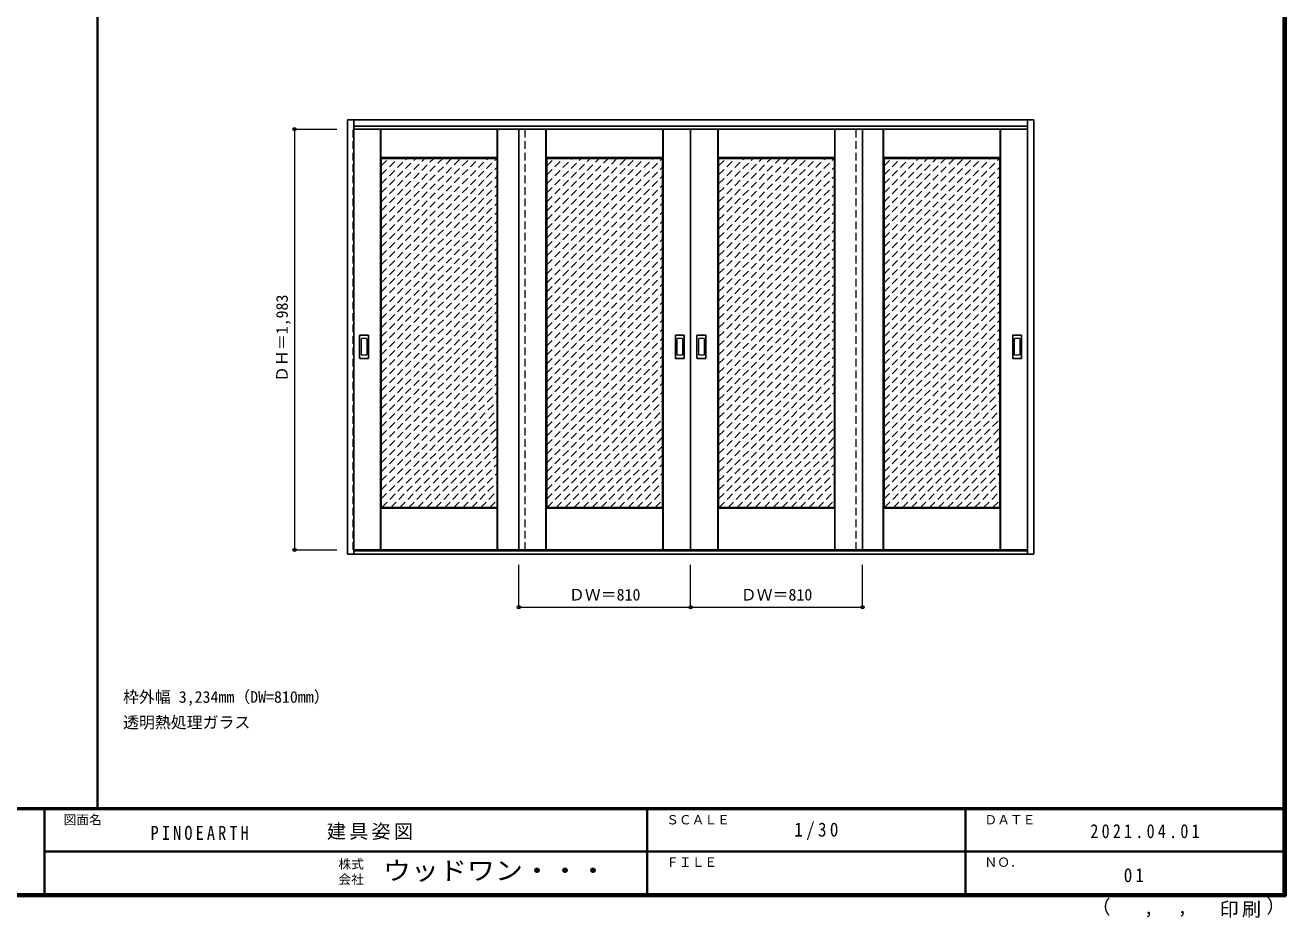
# Model space of a CAD drawing. Units: millimetres, scale not verified. Extents: x -6000 to 5700, y -4307 to 4175.
# Drawn here: x -241 to 5700, y -4307 to -100 of the extents above; entities that cross this region are included whole.
import ezdxf
from ezdxf.enums import TextEntityAlignment as Align

# ---------------------------------------------------------------- set-up
doc = ezdxf.new("R2010")
doc.units = ezdxf.units.MM
doc.header["$LTSCALE"] = 30
doc.header["$PDMODE"] = 32
doc.header["$PDSIZE"] = 15
doc.linetypes.add('DASHED1', pattern=[1.8, 1.2, -0.6])
for name, color, linetype, lineweight in [('0-2_扉', 3, 'Continuous', 25), ('0-3_仕上げ', 7, 'Continuous', 18), ('0-4_枠', 3, 'Continuous', 25), ('0-6_引手', 3, 'Continuous', 25), ('0-B_寸法', 7, 'Continuous', 9), ('0-C_ハッチ', 4, 'DASHED1', 9), ('F-1_枠', 6, 'Continuous', 40)]:
    doc.layers.add(name, color=color, linetype=linetype, lineweight=lineweight)
doc.layers.add('0-A_文字', color=7, linetype='Continuous')
doc.layers.add('F-A_文字', color=7, linetype='Continuous')
doc.styles.add('ＭＳ ゴシック', font='')
doc.styles.get('ＭＳ ゴシック').set_extended_font_data('MS Gothic')

msp = doc.modelspace()

# ---------------------------------------------------------------- linework, layer by layer
at = {"layer": '0-2_扉'}
for p, q in [((1308, -590.25), (2895, -590.25)), ((2085, -2573.25), (2085, -590.25)), ((2895, -2573.25), (2895, -590.25)), ((4482, -590.25), (2895, -590.25)), ((3705, -2573.25), (3705, -590.25)), ((1308, -2573.25), (2895, -2573.25)), ((4482, -2573.25), (2895, -2573.25))]:
    msp.add_line(p, q, dxfattribs=at)
at = {"layer": '0-2_扉', "color": 4, "linetype": 'DASHED1', "lineweight": 9}
for p, q in [((2115, -2573.25), (2115, -590.25)), ((3675, -2573.25), (3675, -590.25))]:
    msp.add_line(p, q, dxfattribs=at)
for points in [[(1308, -2573.25), (1305, -2573.25), (1305, -590.25), (1308, -590.25)], [(4482, -2573.25), (4485, -2573.25), (4485, -590.25), (4482, -590.25)]]:
    msp.add_lwpolyline(points, dxfattribs=at)
at = {"layer": '0-3_仕上げ'}
for p, q in [((1433, -2573.25), (1433, -590.25)), ((1434.5, -725.75), (1434.5, -590.25)), ((1436, -724.25), (1436, -590.25)), ((1984, -724.25), (1984, -590.25)), ((1985.5, -725.75), (1985.5, -590.25)), ((1987, -2573.25), (1987, -590.25)), ((2213, -2573.25), (2213, -590.25)), ((2214.5, -725.75), (2214.5, -590.25)), ((2216, -724.25), (2216, -590.25)), ((2764, -724.25), (2764, -590.25)), ((2765.5, -725.75), (2765.5, -590.25)), ((2767, -2573.25), (2767, -590.25)), ((3023, -2573.25), (3023, -590.25)), ((3024.5, -725.75), (3024.5, -590.25)), ((3026, -724.25), (3026, -590.25)), ((3574, -724.25), (3574, -590.25)), ((3575.5, -725.75), (3575.5, -590.25)), ((3577, -2573.25), (3577, -590.25)), ((3803, -2573.25), (3803, -590.25)), ((3804.5, -725.75), (3804.5, -590.25)), ((3806, -724.25), (3806, -590.25)), ((4354, -724.25), (4354, -590.25)), ((4355.5, -725.75), (4355.5, -590.25)), ((4357, -2573.25), (4357, -590.25)), ((1436, -724.25), (1434.5, -725.75)), ((1437, -728.25), (1434.5, -725.75)), ((1984, -724.25), (1436, -724.25)), ((1985.5, -725.75), (1983, -728.25)), ((1984, -724.25), (1985.5, -725.75)), ((2216, -724.25), (2214.5, -725.75)), ((2217, -728.25), (2214.5, -725.75)), ((2764, -724.25), (2216, -724.25)), ((2765.5, -725.75), (2763, -728.25)), ((2764, -724.25), (2765.5, -725.75)), ((3026, -724.25), (3024.5, -725.75)), ((3027, -728.25), (3024.5, -725.75)), ((3574, -724.25), (3026, -724.25)), ((3575.5, -725.75), (3573, -728.25)), ((3574, -724.25), (3575.5, -725.75)), ((3806, -724.25), (3804.5, -725.75)), ((3807, -728.25), (3804.5, -725.75)), ((4354, -724.25), (3806, -724.25)), ((4355.5, -725.75), (4353, -728.25)), ((4354, -724.25), (4355.5, -725.75)), ((1434.5, -2573.25), (1434.5, -2375.75)), ((1983, -2373.25), (1985.5, -2375.75)), ((1984, -2377.25), (1985.5, -2375.75)), ((1985.5, -2573.25), (1985.5, -2375.75)), ((2214.5, -2573.25), (2214.5, -2375.75)), ((2763, -2373.25), (2765.5, -2375.75)), ((2764, -2377.25), (2765.5, -2375.75)), ((2765.5, -2573.25), (2765.5, -2375.75)), ((3024.5, -2573.25), (3024.5, -2375.75)), ((3573, -2373.25), (3575.5, -2375.75)), ((3574, -2377.25), (3575.5, -2375.75)), ((3575.5, -2573.25), (3575.5, -2375.75)), ((3804.5, -2573.25), (3804.5, -2375.75)), ((4353, -2373.25), (4355.5, -2375.75)), ((4354, -2377.25), (4355.5, -2375.75)), ((4355.5, -2573.25), (4355.5, -2375.75)), ((1436, -2573.25), (1436, -2377.25)), ((2216, -2573.25), (2216, -2377.25)), ((3026, -2573.25), (3026, -2377.25)), ((3806, -2573.25), (3806, -2377.25))]:
    msp.add_line(p, q, dxfattribs=at)
at = {"layer": '0-3_仕上げ', "color": 3, "lineweight": 25}
for p, q in [((1437, -2373.25), (1437, -728.25)), ((1983, -728.25), (1437, -728.25)), ((1983, -2373.25), (1983, -728.25)), ((2217, -2373.25), (2217, -728.25)), ((2763, -728.25), (2217, -728.25)), ((2763, -2373.25), (2763, -728.25)), ((3027, -2373.25), (3027, -728.25)), ((3573, -728.25), (3027, -728.25)), ((3573, -2373.25), (3573, -728.25)), ((3807, -2373.25), (3807, -728.25)), ((4353, -728.25), (3807, -728.25)), ((4353, -2373.25), (4353, -728.25)), ((1983, -2373.25), (1437, -2373.25)), ((2763, -2373.25), (2217, -2373.25)), ((3573, -2373.25), (3027, -2373.25)), ((4353, -2373.25), (3807, -2373.25))]:
    msp.add_line(p, q, dxfattribs=at)
at = {"layer": '0-3_仕上げ'}
for points in [[(1984, -2573.25), (1984, -2377.25), (1436, -2377.25), (1434.5, -2375.75), (1437, -2373.25)], [(2764, -2573.25), (2764, -2377.25), (2216, -2377.25), (2214.5, -2375.75), (2217, -2373.25)], [(3574, -2573.25), (3574, -2377.25), (3026, -2377.25), (3024.5, -2375.75), (3027, -2373.25)], [(4354, -2573.25), (4354, -2377.25), (3806, -2377.25), (3804.5, -2375.75), (3807, -2373.25)]]:
    msp.add_lwpolyline(points, dxfattribs=at)
at = {"layer": '0-4_枠'}
for p, q in [((1278, -546.25), (4512, -546.25)), ((1278, -2593.25), (1278, -546.25)), ((1308, -2593.25), (1308, -546.25)), ((1308, -576.25), (4482, -576.25)), ((4482, -2593.25), (4482, -546.25)), ((4512, -2593.25), (4512, -546.25)), ((4512, -2593.25), (1278, -2593.25)), ((4482, -2578.25), (1308, -2578.25))]:
    msp.add_line(p, q, dxfattribs=at)
at = {"layer": '0-6_引手'}
for p, q in [((1335, -1669.25), (1335, -1562.25)), ((1375.5, -1560.75), (1336.5, -1560.75)), ((1377, -1562.25), (1377, -1669.25)), ((2823, -1669.25), (2823, -1562.25)), ((2863.5, -1560.75), (2824.5, -1560.75)), ((2865, -1562.25), (2865, -1669.25)), ((2925, -1669.25), (2925, -1562.25)), ((2965.5, -1560.75), (2926.5, -1560.75)), ((2967, -1562.25), (2967, -1669.25)), ((4413, -1669.25), (4413, -1562.25)), ((4453.5, -1560.75), (4414.5, -1560.75)), ((4455, -1562.25), (4455, -1669.25)), ((1375.5, -1670.75), (1336.5, -1670.75)), ((2863.5, -1670.75), (2824.5, -1670.75)), ((2965.5, -1670.75), (2926.5, -1670.75)), ((4453.5, -1670.75), (4414.5, -1670.75))]:
    msp.add_line(p, q, dxfattribs=at)
at = {"layer": '0-6_引手', "color": 7, "lineweight": 18}
for p, q in [((1343.5, -1653.25), (1343.5, -1578.25)), ((1367, -1576.75), (1345, -1576.75)), ((1368.5, -1578.25), (1368.5, -1653.25)), ((2831.5, -1653.25), (2831.5, -1578.25)), ((2855, -1576.75), (2833, -1576.75)), ((2856.5, -1578.25), (2856.5, -1653.25)), ((2933.5, -1653.25), (2933.5, -1578.25)), ((2957, -1576.75), (2935, -1576.75)), ((2958.5, -1578.25), (2958.5, -1653.25)), ((4421.5, -1653.25), (4421.5, -1578.25)), ((4445, -1576.75), (4423, -1576.75)), ((4446.5, -1578.25), (4446.5, -1653.25)), ((1367, -1654.75), (1345, -1654.75)), ((2855, -1654.75), (2833, -1654.75)), ((2957, -1654.75), (2935, -1654.75)), ((4445, -1654.75), (4423, -1654.75))]:
    msp.add_line(p, q, dxfattribs=at)
at = {"layer": '0-6_引手'}
for centre, start, end in [((1336.5, -1562.25), 90, 180), ((1375.5, -1562.25), 0, 90), ((2824.5, -1562.25), 90, 180), ((2863.5, -1562.25), 0, 90), ((2926.5, -1562.25), 90, 180), ((2965.5, -1562.25), 0, 90), ((4414.5, -1562.25), 90, 180), ((4453.5, -1562.25), 0, 90), ((1336.5, -1669.25), 180, 270), ((1375.5, -1669.25), 270, 0), ((2824.5, -1669.25), 180, 270), ((2863.5, -1669.25), 270, 0), ((2926.5, -1669.25), 180, 270), ((2965.5, -1669.25), 270, 0), ((4414.5, -1669.25), 180, 270), ((4453.5, -1669.25), 270, 0)]:
    msp.add_arc(centre, 1.5, start, end, dxfattribs=at)
at = {"layer": '0-6_引手', "color": 7, "lineweight": 18}
for centre, start, end in [((1345, -1578.25), 90, 180), ((1367, -1578.25), 0, 90), ((2833, -1578.25), 90, 180), ((2855, -1578.25), 0, 90), ((2935, -1578.25), 90, 180), ((2957, -1578.25), 0, 90), ((4423, -1578.25), 90, 180), ((4445, -1578.25), 0, 90), ((1345, -1653.25), 180, 270), ((1367, -1653.25), 270, 0), ((2833, -1653.25), 180, 270), ((2855, -1653.25), 270, 0), ((2935, -1653.25), 180, 270), ((2957, -1653.25), 270, 0), ((4423, -1653.25), 180, 270), ((4445, -1653.25), 270, 0)]:
    msp.add_arc(centre, 1.5, start, end, dxfattribs=at)
at = {"layer": '0-B_寸法', "color": 4}
for p, q in [((1028, -590.25), (1228, -590.25)), ((1028, -590.25), (1028, -2573.25)), ((1028, -2573.25), (1228, -2573.25)), ((2085, -2843.25), (2085, -2643.25)), ((2895, -2843.25), (2895, -2643.25))]:
    msp.add_line(p, q, dxfattribs=at)
msp.add_lwpolyline([(2085, -2843.25), (3705, -2843.25), (3705, -2643.25)], dxfattribs=at)
at = {"layer": '0-B_寸法'}
for p in [(1028, -590.25), (1028, -2573.25), (2085, -2843.25), (2895, -2843.25), (3705, -2843.25)]:
    msp.add_point(p, dxfattribs=at)
at = {"layer": '0-C_ハッチ'}
for p, q in [((1437, -763.19), (1471.94, -728.25)), ((1437, -1272.31), (1981.06, -728.25)), ((1437, -1229.88), (1938.63, -728.25)), ((1437, -1187.46), (1896.2, -728.25)), ((1437, -1145.03), (1853.78, -728.25)), ((1437, -1102.6), (1811.35, -728.25)), ((1437, -1060.18), (1768.93, -728.25)), ((1437, -1017.75), (1726.5, -728.25)), ((1437, -975.32), (1684.07, -728.25)), ((1437, -932.9), (1641.65, -728.25)), ((1437, -890.47), (1599.22, -728.25)), ((1437, -848.04), (1556.79, -728.25)), ((1437, -805.62), (1514.37, -728.25)), ((1437, -1314.73), (1983, -768.73)), ((2217, -763.19), (2251.94, -728.25)), ((2217, -1272.31), (2761.06, -728.25)), ((2217, -1229.88), (2718.63, -728.25)), ((2217, -1187.46), (2676.2, -728.25)), ((2217, -1145.03), (2633.78, -728.25)), ((2217, -1102.6), (2591.35, -728.25)), ((2217, -1060.18), (2548.93, -728.25)), ((2217, -1017.75), (2506.5, -728.25)), ((2217, -975.32), (2464.07, -728.25)), ((2217, -932.9), (2421.65, -728.25)), ((2217, -890.47), (2379.22, -728.25)), ((2217, -848.04), (2336.79, -728.25)), ((2217, -805.62), (2294.37, -728.25)), ((2217, -1314.73), (2763, -768.73)), ((3027, -763.19), (3061.94, -728.25)), ((3027, -1272.31), (3571.06, -728.25)), ((3027, -1229.88), (3528.63, -728.25)), ((3027, -1187.46), (3486.2, -728.25)), ((3027, -1145.03), (3443.78, -728.25)), ((3027, -1102.6), (3401.35, -728.25)), ((3027, -1060.18), (3358.93, -728.25)), ((3027, -1017.75), (3316.5, -728.25)), ((3027, -975.32), (3274.07, -728.25)), ((3027, -932.9), (3231.65, -728.25)), ((3027, -890.47), (3189.22, -728.25)), ((3027, -848.04), (3146.79, -728.25)), ((3027, -805.62), (3104.37, -728.25)), ((3027, -1314.73), (3573, -768.73)), ((3807, -763.19), (3841.94, -728.25)), ((3807, -1272.31), (4351.06, -728.25)), ((3807, -1229.88), (4308.63, -728.25)), ((3807, -1187.46), (4266.2, -728.25)), ((3807, -1145.03), (4223.78, -728.25)), ((3807, -1102.6), (4181.35, -728.25)), ((3807, -1060.18), (4138.93, -728.25)), ((3807, -1017.75), (4096.5, -728.25)), ((3807, -975.32), (4054.07, -728.25)), ((3807, -932.9), (4011.65, -728.25)), ((3807, -890.47), (3969.22, -728.25)), ((3807, -848.04), (3926.79, -728.25)), ((3807, -805.62), (3884.37, -728.25)), ((3807, -1314.73), (4353, -768.73)), ((1437, -1357.16), (1983, -811.16)), ((2217, -1357.16), (2763, -811.16)), ((3027, -1357.16), (3573, -811.16)), ((3807, -1357.16), (4353, -811.16)), ((1437, -1399.59), (1983, -853.59)), ((2217, -1399.59), (2763, -853.59)), ((3027, -1399.59), (3573, -853.59)), ((3807, -1399.59), (4353, -853.59)), ((1437, -1442.01), (1983, -896.01)), ((1437, -1484.44), (1983, -938.44)), ((2217, -1442.01), (2763, -896.01)), ((2217, -1484.44), (2763, -938.44)), ((3027, -1442.01), (3573, -896.01)), ((3027, -1484.44), (3573, -938.44)), ((3807, -1442.01), (4353, -896.01)), ((3807, -1484.44), (4353, -938.44)), ((1437, -1526.87), (1983, -980.87)), ((2217, -1526.87), (2763, -980.87)), ((3027, -1526.87), (3573, -980.87)), ((3807, -1526.87), (4353, -980.87)), ((1437, -1569.29), (1983, -1023.29)), ((1437, -1611.72), (1983, -1065.72)), ((2217, -1569.29), (2763, -1023.29)), ((2217, -1611.72), (2763, -1065.72)), ((3027, -1569.29), (3573, -1023.29)), ((3027, -1611.72), (3573, -1065.72)), ((3807, -1569.29), (4353, -1023.29)), ((3807, -1611.72), (4353, -1065.72)), ((1437, -1654.15), (1983, -1108.15)), ((2217, -1654.15), (2763, -1108.15)), ((3027, -1654.15), (3573, -1108.15)), ((3807, -1654.15), (4353, -1108.15)), ((1437, -1696.57), (1983, -1150.57)), ((2217, -1696.57), (2763, -1150.57)), ((3027, -1696.57), (3573, -1150.57)), ((3807, -1696.57), (4353, -1150.57)), ((1437, -1739), (1983, -1193)), ((1437, -1781.42), (1983, -1235.42)), ((2217, -1739), (2763, -1193)), ((2217, -1781.42), (2763, -1235.42)), ((3027, -1739), (3573, -1193)), ((3027, -1781.42), (3573, -1235.42)), ((3807, -1739), (4353, -1193)), ((3807, -1781.42), (4353, -1235.42)), ((1437, -1823.85), (1983, -1277.85)), ((2217, -1823.85), (2763, -1277.85)), ((3027, -1823.85), (3573, -1277.85)), ((3807, -1823.85), (4353, -1277.85)), ((1437, -1866.28), (1983, -1320.28)), ((1437, -1908.7), (1983, -1362.7)), ((2217, -1866.28), (2763, -1320.28)), ((2217, -1908.7), (2763, -1362.7)), ((3027, -1866.28), (3573, -1320.28)), ((3027, -1908.7), (3573, -1362.7)), ((3807, -1866.28), (4353, -1320.28)), ((3807, -1908.7), (4353, -1362.7)), ((1437, -1951.13), (1983, -1405.13)), ((2217, -1951.13), (2763, -1405.13)), ((3027, -1951.13), (3573, -1405.13)), ((3807, -1951.13), (4353, -1405.13)), ((1437, -1993.56), (1983, -1447.56)), ((2217, -1993.56), (2763, -1447.56)), ((3027, -1993.56), (3573, -1447.56)), ((3807, -1993.56), (4353, -1447.56)), ((1437, -2035.98), (1983, -1489.98)), ((1437, -2078.41), (1983, -1532.41)), ((2217, -2035.98), (2763, -1489.98)), ((2217, -2078.41), (2763, -1532.41)), ((3027, -2035.98), (3573, -1489.98)), ((3027, -2078.41), (3573, -1532.41)), ((3807, -2035.98), (4353, -1489.98)), ((3807, -2078.41), (4353, -1532.41)), ((1437, -2120.84), (1983, -1574.84)), ((2217, -2120.84), (2763, -1574.84)), ((3027, -2120.84), (3573, -1574.84)), ((3807, -2120.84), (4353, -1574.84)), ((1437, -2163.26), (1983, -1617.26)), ((1437, -2205.69), (1983, -1659.69)), ((2217, -2163.26), (2763, -1617.26)), ((2217, -2205.69), (2763, -1659.69)), ((3027, -2163.26), (3573, -1617.26)), ((3027, -2205.69), (3573, -1659.69)), ((3807, -2163.26), (4353, -1617.26)), ((3807, -2205.69), (4353, -1659.69)), ((1437, -2248.12), (1983, -1702.12)), ((2217, -2248.12), (2763, -1702.12)), ((3027, -2248.12), (3573, -1702.12)), ((3807, -2248.12), (4353, -1702.12)), ((1437, -2290.54), (1983, -1744.54)), ((2217, -2290.54), (2763, -1744.54)), ((3027, -2290.54), (3573, -1744.54)), ((3807, -2290.54), (4353, -1744.54)), ((1437, -2332.97), (1983, -1786.97)), ((1439.14, -2373.25), (1983, -1829.39)), ((2217, -2332.97), (2763, -1786.97)), ((2219.14, -2373.25), (2763, -1829.39)), ((3027, -2332.97), (3573, -1786.97)), ((3029.14, -2373.25), (3573, -1829.39)), ((3807, -2332.97), (4353, -1786.97)), ((3809.14, -2373.25), (4353, -1829.39)), ((1481.57, -2373.25), (1983, -1871.82)), ((2261.57, -2373.25), (2763, -1871.82)), ((3071.57, -2373.25), (3573, -1871.82)), ((3851.57, -2373.25), (4353, -1871.82)), ((1524, -2373.25), (1983, -1914.25)), ((1566.42, -2373.25), (1983, -1956.67)), ((2304, -2373.25), (2763, -1914.25)), ((2346.42, -2373.25), (2763, -1956.67)), ((3114, -2373.25), (3573, -1914.25)), ((3156.42, -2373.25), (3573, -1956.67)), ((3894, -2373.25), (4353, -1914.25)), ((3936.42, -2373.25), (4353, -1956.67)), ((1608.85, -2373.25), (1983, -1999.1)), ((2388.85, -2373.25), (2763, -1999.1)), ((3198.85, -2373.25), (3573, -1999.1)), ((3978.85, -2373.25), (4353, -1999.1)), ((1651.28, -2373.25), (1983, -2041.53)), ((2431.28, -2373.25), (2763, -2041.53)), ((3241.28, -2373.25), (3573, -2041.53)), ((4021.28, -2373.25), (4353, -2041.53)), ((1693.7, -2373.25), (1983, -2083.95)), ((1736.13, -2373.25), (1983, -2126.38)), ((2473.7, -2373.25), (2763, -2083.95)), ((2516.13, -2373.25), (2763, -2126.38)), ((3283.7, -2373.25), (3573, -2083.95)), ((3326.13, -2373.25), (3573, -2126.38)), ((4063.7, -2373.25), (4353, -2083.95)), ((4106.13, -2373.25), (4353, -2126.38)), ((1778.56, -2373.25), (1983, -2168.81)), ((2558.56, -2373.25), (2763, -2168.81)), ((3368.56, -2373.25), (3573, -2168.81)), ((4148.56, -2373.25), (4353, -2168.81)), ((1820.98, -2373.25), (1983, -2211.23)), ((1863.41, -2373.25), (1983, -2253.66)), ((2600.98, -2373.25), (2763, -2211.23)), ((2643.41, -2373.25), (2763, -2253.66)), ((3410.98, -2373.25), (3573, -2211.23)), ((3453.41, -2373.25), (3573, -2253.66)), ((4190.98, -2373.25), (4353, -2211.23)), ((4233.41, -2373.25), (4353, -2253.66)), ((1905.83, -2373.25), (1983, -2296.09)), ((2685.83, -2373.25), (2763, -2296.09)), ((3495.83, -2373.25), (3573, -2296.09)), ((4275.83, -2373.25), (4353, -2296.09)), ((1948.26, -2373.25), (1983, -2338.51)), ((2728.26, -2373.25), (2763, -2338.51)), ((3538.26, -2373.25), (3573, -2338.51)), ((4318.26, -2373.25), (4353, -2338.51))]:
    msp.add_line(p, q, dxfattribs=at)
at = {"layer": 'F-1_枠'}
for p, q in [((100, -3790), (100, 4175)), ((5690, 4175), (5690, -4205)), ((5695, 4175), (5695, -4205)), ((5700, 4175), (5700, -4205)), ((5700, -3790), (-6000, -3790)), ((5700, -3795), (-6000, -3795)), ((-150, -3795), (-150, -4195)), ((2690, -3795), (2690, -4195)), ((4190, -3795), (4190, -4195)), ((-150, -3995), (5690, -3995.01)), ((5700, -4195), (-6000, -4195)), ((5700, -4200), (-6000, -4200)), ((5700, -4205), (-6000, -4205))]:
    msp.add_line(p, q, dxfattribs=at)

# ---------------------------------------------------------------- texts
at = {"layer": '0-A_文字', "style": 'ＭＳ ゴシック'}
for s, p in [('枠外幅 3,234mm（DW=810mm）', (220, -3310)), ('透明熱処理ガラス', (220, -3430))]:
    msp.add_text(s, height=54.99, dxfattribs=at).set_placement(p, align=Align.BOTTOM_LEFT)
at = {"layer": '0-B_寸法', "style": 'ＭＳ ゴシック'}
msp.add_text('ＤＨ＝1,983', height=54.99, rotation=90, dxfattribs=at).set_placement((1013, -1782), align=Align.BOTTOM_LEFT)
for p in [(2321.25, -2828.25), (3131.25, -2828.25)]:
    msp.add_text('ＤＷ＝810', height=54.99, dxfattribs=at).set_placement(p, align=Align.BOTTOM_LEFT)
at = {"layer": 'F-A_文字', "style": 'ＭＳ ゴシック'}
for s, height, p in [('図面名', 43.99, (-60, -3880)), ('ＳＣＡＬＥ', 43.99, (2780, -3880)), ('ＤＡＴＥ', 43.99, (4280, -3880)), ('株式', 43.99, (1235, -4089)), ('ＦＩＬＥ', 43.99, (2780, -4080)), ('ＮＯ．', 43.99, (4280, -4080)), ('会社', 43.99, (1235, -4161)), ('（', 65.98, (4784.03, -4308.31)), ('）', 65.98, (5608.4, -4304.13)), (',', 65.98, (5031.28, -4308.31)), (',', 65.98, (5190.2, -4305.53))]:
    msp.add_text(s, height=height, dxfattribs=at).set_placement(p, align=Align.BOTTOM_LEFT)
at = {"layer": 'F-A_文字', "style": 'ＭＳ ゴシック', "width": 1.1}
msp.add_text('ウッドワン・・・', height=87.98, dxfattribs=at).set_placement((1445, -4155), align=Align.BOTTOM_LEFT)
at = {"layer": 'F-A_文字', "char_height": 65.98, "attachment_point": 7, "style": 'ＭＳ ゴシック'}
for s, insert in [('\\T1.17;建具姿図', (1180.42, -3940)), ('\\T1.38;\\W0.9;1/30', (3383.75, -3940)), ('\\T1.39;\\W0.85;PINOEARTH', (350, -3940.79)), ('\\T1.39;\\W0.85;2021.04.01', (4778.75, -3932.5)), ('\\T1.36;\\W0.9;01', (4936.25, -4140)), ('\\T1.17;印刷', (5388.15, -4306.92))]:
    msp.add_mtext(s, dxfattribs=dict(at, insert=insert))

doc.saveas('drawing.dxf')
